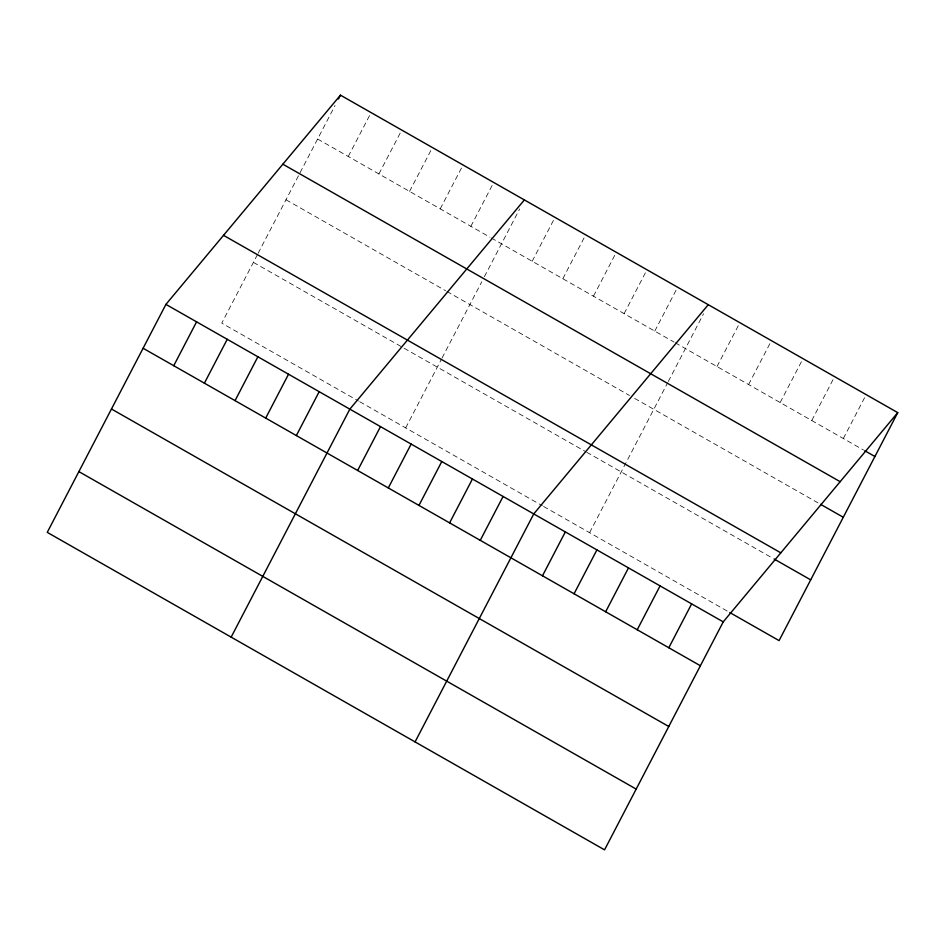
<?xml version="1.0" encoding="UTF-8"?>
<svg xmlns="http://www.w3.org/2000/svg" width="945" height="945" viewBox="0 0 945 945"><rect width="100%" height="100%" fill="white"/><g stroke="black" fill="none" stroke-linecap="round" stroke-linejoin="round"><path stroke-width="0.71" stroke-dasharray="4.72 3.54" d="M257.477 254.548L221.768 323.131L358.427 400.987M258.15 253.248L335.073 105.474M348.268 156.48L371.101 112.609M378.921 173.951L401.755 130.079M409.563 191.41L432.408 147.538M440.216 208.869L463.062 164.997M470.87 226.327L493.703 182.456M405.677 427.896L441.386 359.324M442.059 358.013L481.761 281.764M484.395 276.696L519.655 208.951M532.177 261.257L555.01 217.385M562.83 278.716L585.664 234.844M593.472 296.175L616.317 252.303M624.125 313.634L646.971 269.774M654.779 331.104L677.612 287.233M589.585 532.673L667.643 382.737M668.304 381.473L703.564 313.728M717.007 366.554L739.852 322.682M748.594 384.544L771.427 340.672M780.168 402.535L803.014 358.663M811.755 420.525L834.589 376.653M843.33 438.515L866.175 394.644M317.614 139.021L490.03 237.242M491.305 237.975L673.939 342.019M675.214 342.74L863.541 450.033M285.992 199.773L445.627 290.729M446.902 291.45L629.535 395.494M634.65 398.4L818.016 502.87M253.402 262.379L402.83 347.5M404.106 348.232L585.463 451.545M586.739 452.277L772.797 558.271M359.702 401.708L542.335 505.752M543.611 506.485L728.548 611.828"/><path stroke-width="1.42" d="M165.93 304.385L47.25 532.366L604.552 849.85L723.232 621.869L897.75 412.634L340.448 95.15L165.93 304.385L723.232 621.869M173.738 365.715L196.584 321.843M338.44 99.024L340.448 95.15M204.392 383.174L227.237 339.302M235.045 400.633L257.879 356.773M265.699 418.103L288.532 374.232M296.352 435.562L319.186 391.691M231.159 637.131L349.839 409.15L524.357 199.927M357.647 470.48L380.492 426.62M388.3 487.951L411.146 444.079M418.954 505.41L441.787 461.538M449.607 522.868L472.441 478.997M480.261 540.327L503.094 496.468M415.068 741.908L533.748 513.926L708.266 304.692M542.489 575.788L565.323 531.917M574.064 593.779L596.909 549.907M605.65 611.769L628.484 567.898M637.225 629.76L660.071 585.888M668.812 647.75L691.645 603.879M897.75 412.634L779.07 640.615L729.812 612.549M864.805 450.753L874.916 456.506M282.862 164.194L840.152 481.678M820.543 504.311L843.283 517.258M223.516 235.34L780.818 552.825M774.061 558.991L810.704 579.864M143.097 348.256L700.387 665.741M111.463 409.008L668.765 726.492M78.872 471.602L636.174 789.087"/></g></svg>
